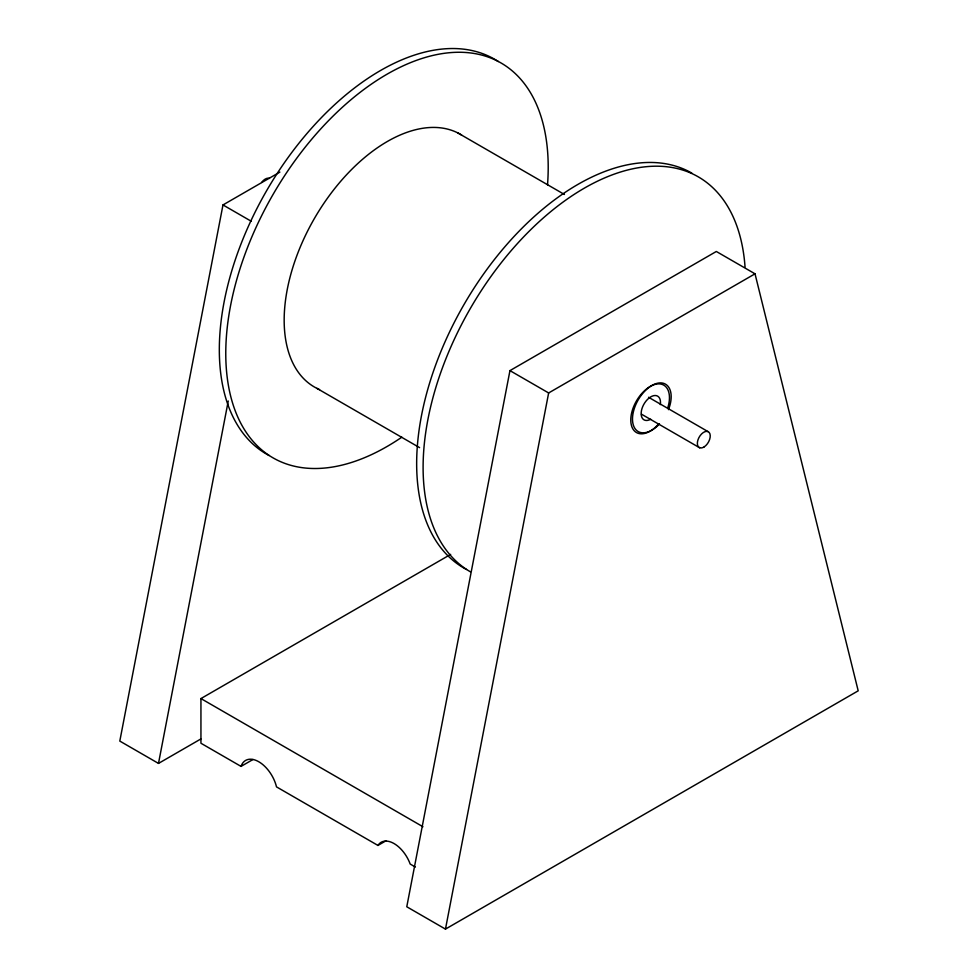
<?xml version="1.0" encoding="UTF-8"?>
<svg xmlns="http://www.w3.org/2000/svg" width="978" height="978" viewBox="0 0 978 978"><rect width="100%" height="100%" fill="white"/><g stroke="black" fill="none" stroke-linecap="round" stroke-linejoin="round"><path stroke-width="1.47" d="M279.867 172.104L222.984 204.94L119.805 741.08L158.497 763.415L200.832 738.977M158.497 763.415L228.253 401.004M509.954 370.625L406.775 906.765L445.467 929.1L858.195 690.823L755.016 273.816L716.324 251.48L509.954 370.625L548.646 392.96L755.016 273.816M445.467 929.1L548.646 392.96M415.405 867.058L410.185 864.051A25.844 14.914 60 0 0 394.073 843.574A25.844 14.914 60 0 0 377.948 845.432L276.505 786.874A26.357 15.22 60 0 0 258.767 761.74A26.357 15.22 60 0 0 241.04 766.397L200.942 743.243L200.942 698.573L450.662 554.392M241.04 766.397L252.923 759.527M377.948 845.432L385.87 840.86M457.802 132.91L564.44 194.475M648.561 397.276L707.999 431.591M641.482 414.183L699.6 447.741M222.984 204.94L251.358 221.321M316.909 388.352L419.586 447.631M200.942 698.573L422.948 826.74M261.639 182.434A9.12 5.269 -60 0 1 269.476 178.412M658.695 423.914A27.36 15.795 -60 0 1 631.03 423.474A27.36 15.795 -60 0 1 652.717 385.21A27.36 15.795 -60 0 1 667.693 408.034M650.676 419.244A13.68 7.897 -60 0 1 641.177 412.753A13.68 7.897 -60 0 1 652.094 396.188A13.68 7.897 -60 0 1 660.321 404.623M659.478 423.951A27.36 15.795 -60 0 1 632.57 421.041A27.36 15.795 -60 0 1 656.091 383.608A27.36 15.795 -60 0 1 668.463 409.66M466.482 569.477A227.996 131.639 -60 0 1 462.594 307.006A227.996 131.639 -60 0 1 691.874 173.13M470.32 571.763A227.996 131.639 -60 0 1 516.849 244.194A227.996 131.639 -60 0 1 745.04 266.957M269.146 455.54A227.996 131.639 -60 0 1 267.19 189.72A227.996 131.639 -60 0 1 498.34 61.553M401.836 437.178A227.996 131.639 -60 0 1 225.845 359.134A227.996 131.639 -60 0 1 391.946 71.455A227.996 131.639 -60 0 1 547.521 184.842M319.561 389.586A145.918 84.242 -60 0 1 312.581 221.688A145.918 84.242 -60 0 1 461.628 135.05M704.282 446.812A9.12 5.269 -60 0 0 709.123 432.398A9.12 5.269 -60 0 0 697.986 439.794A9.12 5.269 -60 0 0 704.282 446.812"/></g></svg>
